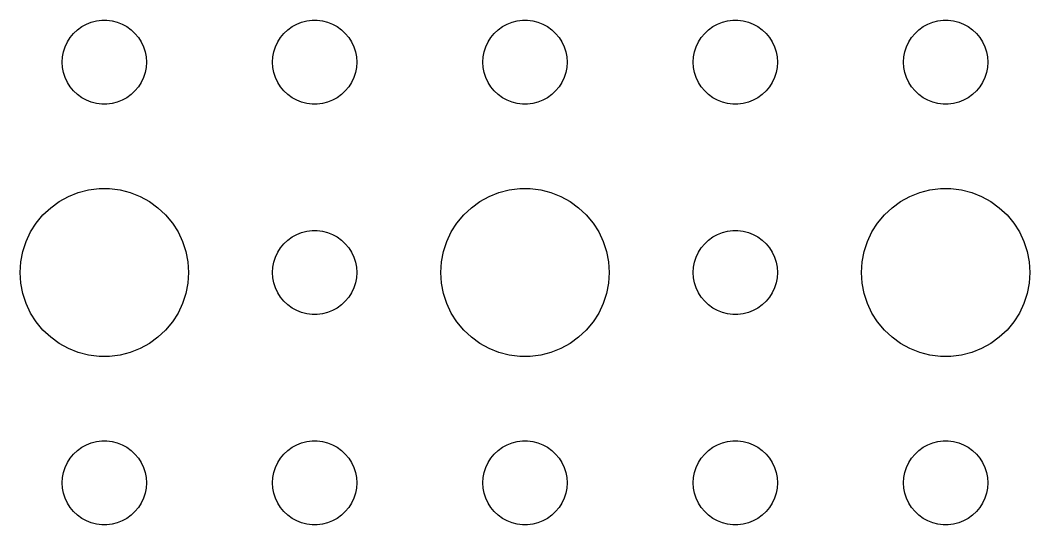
# Model space of a CAD drawing. Header units: metres. Extents: x -157 to 157, y -157 to 157.
# Drawn here: x 27 to 63, y 21 to 39 of the extents above; entities that cross this region are included whole.
import ezdxf

# ---------------------------------------------------------------- set-up
doc = ezdxf.new("R2010")
doc.units = ezdxf.units.M

msp = doc.modelspace()

# ---------------------------------------------------------------- linework, layer by layer
for p, q in [((29.3613, 38.8572), (29.5365, 38.9266)), ((29.5365, 38.9266), (29.7189, 38.9734)), ((29.7189, 38.9734), (29.9058, 38.997)), ((29.9058, 38.997), (30.0942, 38.997)), ((30.0942, 38.997), (30.2811, 38.9734)), ((30.2811, 38.9734), (30.4635, 38.9266)), ((30.4635, 38.9266), (30.6387, 38.8572)), ((36.8613, 38.8572), (37.0365, 38.9266)), ((37.0365, 38.9266), (37.2189, 38.9734)), ((37.2189, 38.9734), (37.4058, 38.997)), ((37.4058, 38.997), (37.5942, 38.997)), ((37.5942, 38.997), (37.7811, 38.9734)), ((37.7811, 38.9734), (37.9635, 38.9266)), ((37.9635, 38.9266), (38.1387, 38.8572)), ((44.3613, 38.8572), (44.5365, 38.9266)), ((44.5365, 38.9266), (44.7189, 38.9734)), ((44.7189, 38.9734), (44.9058, 38.997)), ((44.9058, 38.997), (45.0942, 38.997)), ((45.0942, 38.997), (45.2811, 38.9734)), ((45.2811, 38.9734), (45.4635, 38.9266)), ((45.4635, 38.9266), (45.6387, 38.8572)), ((51.8613, 38.8572), (52.0365, 38.9266)), ((52.0365, 38.9266), (52.2189, 38.9734)), ((52.2189, 38.9734), (52.4058, 38.997)), ((52.4058, 38.997), (52.5942, 38.997)), ((52.5942, 38.997), (52.7811, 38.9734)), ((52.7811, 38.9734), (52.9635, 38.9266)), ((52.9635, 38.9266), (53.1387, 38.8572)), ((59.3613, 38.8572), (59.5365, 38.9266)), ((59.5365, 38.9266), (59.7189, 38.9734)), ((59.7189, 38.9734), (59.9058, 38.997)), ((59.9058, 38.997), (60.0942, 38.997)), ((60.0942, 38.997), (60.2811, 38.9734)), ((60.2811, 38.9734), (60.4635, 38.9266)), ((60.4635, 38.9266), (60.6387, 38.8572)), ((28.7865, 38.3817), (28.9065, 38.5268)), ((28.9065, 38.5268), (29.0439, 38.6558)), ((29.0439, 38.6558), (29.1963, 38.7665)), ((29.1963, 38.7665), (29.3613, 38.8572)), ((30.6387, 38.8572), (30.8037, 38.7665)), ((30.8037, 38.7665), (30.9561, 38.6558)), ((30.9561, 38.6558), (31.0934, 38.5268)), ((31.0934, 38.5268), (31.2135, 38.3817)), ((36.2865, 38.3817), (36.4065, 38.5268)), ((36.4065, 38.5268), (36.5439, 38.6558)), ((36.5439, 38.6558), (36.6963, 38.7665)), ((36.6963, 38.7665), (36.8613, 38.8572)), ((38.1387, 38.8572), (38.3037, 38.7665)), ((38.3037, 38.7665), (38.4561, 38.6558)), ((38.4561, 38.6558), (38.5934, 38.5268)), ((38.5934, 38.5268), (38.7135, 38.3817)), ((43.7865, 38.3817), (43.9065, 38.5268)), ((43.9065, 38.5268), (44.0439, 38.6558)), ((44.0439, 38.6558), (44.1963, 38.7665)), ((44.1963, 38.7665), (44.3613, 38.8572)), ((45.6387, 38.8572), (45.8037, 38.7665)), ((45.8037, 38.7665), (45.9561, 38.6558)), ((45.9561, 38.6558), (46.0934, 38.5268)), ((46.0934, 38.5268), (46.2135, 38.3817)), ((51.2865, 38.3817), (51.4065, 38.5268)), ((51.4065, 38.5268), (51.5439, 38.6558)), ((51.5439, 38.6558), (51.6963, 38.7665)), ((51.6963, 38.7665), (51.8613, 38.8572)), ((53.1387, 38.8572), (53.3037, 38.7665)), ((53.3037, 38.7665), (53.4561, 38.6558)), ((53.4561, 38.6558), (53.5934, 38.5268)), ((53.5934, 38.5268), (53.7135, 38.3817)), ((58.7865, 38.3817), (58.9065, 38.5268)), ((58.9065, 38.5268), (59.0439, 38.6558)), ((59.0439, 38.6558), (59.1963, 38.7665)), ((59.1963, 38.7665), (59.3613, 38.8572)), ((60.6387, 38.8572), (60.8037, 38.7665)), ((60.8037, 38.7665), (60.9561, 38.6558)), ((60.9561, 38.6558), (61.0934, 38.5268)), ((61.0934, 38.5268), (61.2135, 38.3817)), ((28.6053, 38.0522), (28.6855, 38.2226)), ((28.6855, 38.2226), (28.7865, 38.3817)), ((31.2135, 38.3817), (31.3145, 38.2226)), ((31.3145, 38.2226), (31.3947, 38.0522)), ((36.1053, 38.0522), (36.1855, 38.2226)), ((36.1855, 38.2226), (36.2865, 38.3817)), ((38.7135, 38.3817), (38.8145, 38.2226)), ((38.8145, 38.2226), (38.8947, 38.0522)), ((43.6053, 38.0522), (43.6855, 38.2226)), ((43.6855, 38.2226), (43.7865, 38.3817)), ((46.2135, 38.3817), (46.3145, 38.2226)), ((46.3145, 38.2226), (46.3947, 38.0522)), ((51.1053, 38.0522), (51.1855, 38.2226)), ((51.1855, 38.2226), (51.2865, 38.3817)), ((53.7135, 38.3817), (53.8145, 38.2226)), ((53.8145, 38.2226), (53.8947, 38.0522)), ((58.6053, 38.0522), (58.6855, 38.2226)), ((58.6855, 38.2226), (58.7865, 38.3817)), ((61.2135, 38.3817), (61.3145, 38.2226)), ((61.3145, 38.2226), (61.3947, 38.0522)), ((28.5118, 37.688), (28.5471, 37.873)), ((28.5471, 37.873), (28.6053, 38.0522)), ((31.3947, 38.0522), (31.4529, 37.873)), ((31.4529, 37.873), (31.4882, 37.688)), ((36.0118, 37.688), (36.0471, 37.873)), ((36.0471, 37.873), (36.1053, 38.0522)), ((38.8947, 38.0522), (38.9529, 37.873)), ((38.9529, 37.873), (38.9882, 37.688)), ((43.5118, 37.688), (43.5471, 37.873)), ((43.5471, 37.873), (43.6053, 38.0522)), ((46.3947, 38.0522), (46.4529, 37.873)), ((46.4529, 37.873), (46.4882, 37.688)), ((51.0118, 37.688), (51.0471, 37.873)), ((51.0471, 37.873), (51.1053, 38.0522)), ((53.8947, 38.0522), (53.9529, 37.873)), ((53.9529, 37.873), (53.9882, 37.688)), ((58.5118, 37.688), (58.5471, 37.873)), ((58.5471, 37.873), (58.6053, 38.0522)), ((61.3947, 38.0522), (61.4529, 37.873)), ((61.4529, 37.873), (61.4882, 37.688)), ((28.5, 37.5), (28.5118, 37.688)), ((28.5118, 37.312), (28.5, 37.5)), ((31.4882, 37.688), (31.5, 37.5)), ((31.5, 37.5), (31.4882, 37.312)), ((36, 37.5), (36.0118, 37.688)), ((36.0118, 37.312), (36, 37.5)), ((38.9882, 37.688), (39, 37.5)), ((39, 37.5), (38.9882, 37.312)), ((43.5, 37.5), (43.5118, 37.688)), ((43.5118, 37.312), (43.5, 37.5)), ((46.4882, 37.688), (46.5, 37.5)), ((46.5, 37.5), (46.4882, 37.312)), ((51, 37.5), (51.0118, 37.688)), ((51.0118, 37.312), (51, 37.5)), ((53.9882, 37.688), (54, 37.5)), ((54, 37.5), (53.9882, 37.312)), ((58.5, 37.5), (58.5118, 37.688)), ((58.5118, 37.312), (58.5, 37.5)), ((61.4882, 37.688), (61.5, 37.5)), ((61.5, 37.5), (61.4882, 37.312)), ((28.5471, 37.127), (28.5118, 37.312)), ((28.6053, 36.9478), (28.5471, 37.127)), ((31.4529, 37.127), (31.3947, 36.9478)), ((31.4882, 37.312), (31.4529, 37.127)), ((36.0471, 37.127), (36.0118, 37.312)), ((36.1053, 36.9478), (36.0471, 37.127)), ((38.9529, 37.127), (38.8947, 36.9478)), ((38.9882, 37.312), (38.9529, 37.127)), ((43.5471, 37.127), (43.5118, 37.312)), ((43.6053, 36.9478), (43.5471, 37.127)), ((46.4529, 37.127), (46.3947, 36.9478)), ((46.4882, 37.312), (46.4529, 37.127)), ((51.0471, 37.127), (51.0118, 37.312)), ((51.1053, 36.9478), (51.0471, 37.127)), ((53.9529, 37.127), (53.8947, 36.9478)), ((53.9882, 37.312), (53.9529, 37.127)), ((58.5471, 37.127), (58.5118, 37.312)), ((58.6053, 36.9478), (58.5471, 37.127)), ((61.4529, 37.127), (61.3947, 36.9478)), ((61.4882, 37.312), (61.4529, 37.127)), ((28.6855, 36.7774), (28.6053, 36.9478)), ((28.7865, 36.6183), (28.6855, 36.7774)), ((31.3145, 36.7774), (31.2135, 36.6183)), ((31.3947, 36.9478), (31.3145, 36.7774)), ((36.1855, 36.7774), (36.1053, 36.9478)), ((36.2865, 36.6183), (36.1855, 36.7774)), ((38.8145, 36.7774), (38.7135, 36.6183)), ((38.8947, 36.9478), (38.8145, 36.7774)), ((43.6855, 36.7774), (43.6053, 36.9478)), ((43.7865, 36.6183), (43.6855, 36.7774)), ((46.3145, 36.7774), (46.2135, 36.6183)), ((46.3947, 36.9478), (46.3145, 36.7774)), ((51.1855, 36.7774), (51.1053, 36.9478)), ((51.2865, 36.6183), (51.1855, 36.7774)), ((53.8145, 36.7774), (53.7135, 36.6183)), ((53.8947, 36.9478), (53.8145, 36.7774)), ((58.6855, 36.7774), (58.6053, 36.9478)), ((58.7865, 36.6183), (58.6855, 36.7774)), ((61.3145, 36.7774), (61.2135, 36.6183)), ((61.3947, 36.9478), (61.3145, 36.7774)), ((28.9065, 36.4732), (28.7865, 36.6183)), ((29.0439, 36.3442), (28.9065, 36.4732)), ((31.0934, 36.4732), (30.9561, 36.3442)), ((31.2135, 36.6183), (31.0934, 36.4732)), ((36.4065, 36.4732), (36.2865, 36.6183)), ((36.5439, 36.3442), (36.4065, 36.4732)), ((38.5934, 36.4732), (38.4561, 36.3442)), ((38.7135, 36.6183), (38.5934, 36.4732)), ((43.9065, 36.4732), (43.7865, 36.6183)), ((44.0439, 36.3442), (43.9065, 36.4732)), ((46.0934, 36.4732), (45.9561, 36.3442)), ((46.2135, 36.6183), (46.0934, 36.4732)), ((51.4065, 36.4732), (51.2865, 36.6183)), ((51.5439, 36.3442), (51.4065, 36.4732)), ((53.5934, 36.4732), (53.4561, 36.3442)), ((53.7135, 36.6183), (53.5934, 36.4732)), ((58.9065, 36.4732), (58.7865, 36.6183)), ((59.0439, 36.3442), (58.9065, 36.4732)), ((61.0934, 36.4732), (60.9561, 36.3442)), ((61.2135, 36.6183), (61.0934, 36.4732)), ((29.1963, 36.2335), (29.0439, 36.3442)), ((29.3613, 36.1428), (29.1963, 36.2335)), ((29.5365, 36.0734), (29.3613, 36.1428)), ((29.7189, 36.0266), (29.5365, 36.0734)), ((29.9058, 36.003), (29.7189, 36.0266)), ((30.0942, 36.003), (29.9058, 36.003)), ((30.2811, 36.0266), (30.0942, 36.003)), ((30.4635, 36.0734), (30.2811, 36.0266)), ((30.6387, 36.1428), (30.4635, 36.0734)), ((30.8037, 36.2335), (30.6387, 36.1428)), ((30.9561, 36.3442), (30.8037, 36.2335)), ((36.6963, 36.2335), (36.5439, 36.3442)), ((36.8613, 36.1428), (36.6963, 36.2335)), ((37.0365, 36.0734), (36.8613, 36.1428)), ((37.2189, 36.0266), (37.0365, 36.0734)), ((37.4058, 36.003), (37.2189, 36.0266)), ((37.5942, 36.003), (37.4058, 36.003)), ((37.7811, 36.0266), (37.5942, 36.003)), ((37.9635, 36.0734), (37.7811, 36.0266)), ((38.1387, 36.1428), (37.9635, 36.0734)), ((38.3037, 36.2335), (38.1387, 36.1428)), ((38.4561, 36.3442), (38.3037, 36.2335)), ((44.1963, 36.2335), (44.0439, 36.3442)), ((44.3613, 36.1428), (44.1963, 36.2335)), ((44.5365, 36.0734), (44.3613, 36.1428)), ((44.7189, 36.0266), (44.5365, 36.0734)), ((44.9058, 36.003), (44.7189, 36.0266)), ((45.0942, 36.003), (44.9058, 36.003)), ((45.2811, 36.0266), (45.0942, 36.003)), ((45.4635, 36.0734), (45.2811, 36.0266)), ((45.6387, 36.1428), (45.4635, 36.0734)), ((45.8037, 36.2335), (45.6387, 36.1428)), ((45.9561, 36.3442), (45.8037, 36.2335)), ((51.6963, 36.2335), (51.5439, 36.3442)), ((51.8613, 36.1428), (51.6963, 36.2335)), ((52.0365, 36.0734), (51.8613, 36.1428)), ((52.2189, 36.0266), (52.0365, 36.0734)), ((52.4058, 36.003), (52.2189, 36.0266)), ((52.5942, 36.003), (52.4058, 36.003)), ((52.7811, 36.0266), (52.5942, 36.003)), ((52.9635, 36.0734), (52.7811, 36.0266)), ((53.1387, 36.1428), (52.9635, 36.0734)), ((53.3037, 36.2335), (53.1387, 36.1428)), ((53.4561, 36.3442), (53.3037, 36.2335)), ((59.1963, 36.2335), (59.0439, 36.3442)), ((59.3613, 36.1428), (59.1963, 36.2335)), ((59.5365, 36.0734), (59.3613, 36.1428)), ((59.7189, 36.0266), (59.5365, 36.0734)), ((59.9058, 36.003), (59.7189, 36.0266)), ((60.0942, 36.003), (59.9058, 36.003)), ((60.2811, 36.0266), (60.0942, 36.003)), ((60.4635, 36.0734), (60.2811, 36.0266)), ((60.6387, 36.1428), (60.4635, 36.0734)), ((60.8037, 36.2335), (60.6387, 36.1428)), ((60.9561, 36.3442), (60.8037, 36.2335)), ((28.7227, 32.7145), (29.0729, 32.8532)), ((29.0729, 32.8532), (29.4379, 32.9469)), ((29.4379, 32.9469), (29.8116, 32.9941)), ((29.8116, 32.9941), (30.1884, 32.9941)), ((30.1884, 32.9941), (30.5621, 32.9469)), ((30.5621, 32.9469), (30.927, 32.8532)), ((30.927, 32.8532), (31.2773, 32.7145)), ((43.7227, 32.7145), (44.0729, 32.8532)), ((44.0729, 32.8532), (44.4379, 32.9469)), ((44.4379, 32.9469), (44.8116, 32.9941)), ((44.8116, 32.9941), (45.1884, 32.9941)), ((45.1884, 32.9941), (45.5621, 32.9469)), ((45.5621, 32.9469), (45.927, 32.8532)), ((45.927, 32.8532), (46.2773, 32.7145)), ((58.7227, 32.7145), (59.0729, 32.8532)), ((59.0729, 32.8532), (59.4379, 32.9469)), ((59.4379, 32.9469), (59.8116, 32.9941)), ((59.8116, 32.9941), (60.1884, 32.9941)), ((60.1884, 32.9941), (60.5621, 32.9469)), ((60.5621, 32.9469), (60.927, 32.8532)), ((60.927, 32.8532), (61.2773, 32.7145)), ((28.0877, 32.3115), (28.3925, 32.533)), ((28.3925, 32.533), (28.7227, 32.7145)), ((31.2773, 32.7145), (31.6075, 32.533)), ((31.6075, 32.533), (31.9123, 32.3115)), ((43.0877, 32.3115), (43.3925, 32.533)), ((43.3925, 32.533), (43.7227, 32.7145)), ((46.2773, 32.7145), (46.6075, 32.533)), ((46.6075, 32.533), (46.9123, 32.3115)), ((58.0877, 32.3115), (58.3925, 32.533)), ((58.3925, 32.533), (58.7227, 32.7145)), ((61.2773, 32.7145), (61.6075, 32.533)), ((61.6075, 32.533), (61.9123, 32.3115)), ((27.5729, 31.7634), (27.8131, 32.0536)), ((27.8131, 32.0536), (28.0877, 32.3115)), ((31.9123, 32.3115), (32.1869, 32.0536)), ((32.1869, 32.0536), (32.427, 31.7634)), ((42.5729, 31.7634), (42.8131, 32.0536)), ((42.8131, 32.0536), (43.0877, 32.3115)), ((46.9123, 32.3115), (47.1869, 32.0536)), ((47.1869, 32.0536), (47.427, 31.7634)), ((57.5729, 31.7634), (57.8131, 32.0536)), ((57.8131, 32.0536), (58.0877, 32.3115)), ((61.9123, 32.3115), (62.1869, 32.0536)), ((62.1869, 32.0536), (62.427, 31.7634)), ((27.3711, 31.4453), (27.5729, 31.7634)), ((32.427, 31.7634), (32.6289, 31.4453)), ((42.3711, 31.4453), (42.5729, 31.7634)), ((47.427, 31.7634), (47.6289, 31.4453)), ((57.3711, 31.4453), (57.5729, 31.7634)), ((62.427, 31.7634), (62.6289, 31.4453)), ((27.2107, 31.1044), (27.3711, 31.4453)), ((32.6289, 31.4453), (32.7893, 31.1044)), ((36.6963, 31.2665), (36.8613, 31.3572)), ((36.8613, 31.3572), (37.0365, 31.4266)), ((37.0365, 31.4266), (37.2189, 31.4734)), ((37.2189, 31.4734), (37.4058, 31.497)), ((37.4058, 31.497), (37.5942, 31.497)), ((37.5942, 31.497), (37.7811, 31.4734)), ((37.7811, 31.4734), (37.9635, 31.4266)), ((37.9635, 31.4266), (38.1387, 31.3572)), ((38.1387, 31.3572), (38.3037, 31.2665)), ((42.2107, 31.1044), (42.3711, 31.4453)), ((47.6289, 31.4453), (47.7893, 31.1044)), ((51.6963, 31.2665), (51.8613, 31.3572)), ((51.8613, 31.3572), (52.0365, 31.4266)), ((52.0365, 31.4266), (52.2189, 31.4734)), ((52.2189, 31.4734), (52.4058, 31.497)), ((52.4058, 31.497), (52.5942, 31.497)), ((52.5942, 31.497), (52.7811, 31.4734)), ((52.7811, 31.4734), (52.9635, 31.4266)), ((52.9635, 31.4266), (53.1387, 31.3572)), ((53.1387, 31.3572), (53.3037, 31.2665)), ((57.2107, 31.1044), (57.3711, 31.4453)), ((62.6289, 31.4453), (62.7893, 31.1044)), ((27.0942, 30.7461), (27.2107, 31.1044)), ((32.7893, 31.1044), (32.9057, 30.7461)), ((36.2865, 30.8817), (36.4065, 31.0268)), ((36.4065, 31.0268), (36.5439, 31.1558)), ((36.5439, 31.1558), (36.6963, 31.2665)), ((38.3037, 31.2665), (38.4561, 31.1558)), ((38.4561, 31.1558), (38.5934, 31.0268)), ((38.5934, 31.0268), (38.7135, 30.8817)), ((42.0942, 30.7461), (42.2107, 31.1044)), ((47.7893, 31.1044), (47.9057, 30.7461)), ((51.2865, 30.8817), (51.4065, 31.0268)), ((51.4065, 31.0268), (51.5439, 31.1558)), ((51.5439, 31.1558), (51.6963, 31.2665)), ((53.3037, 31.2665), (53.4561, 31.1558)), ((53.4561, 31.1558), (53.5934, 31.0268)), ((53.5934, 31.0268), (53.7135, 30.8817)), ((57.0942, 30.7461), (57.2107, 31.1044)), ((62.7893, 31.1044), (62.9057, 30.7461)), ((27.0237, 30.376), (27.0942, 30.7461)), ((32.9057, 30.7461), (32.9763, 30.376)), ((36.1053, 30.5522), (36.1855, 30.7226)), ((36.1855, 30.7226), (36.2865, 30.8817)), ((38.7135, 30.8817), (38.8145, 30.7226)), ((38.8145, 30.7226), (38.8947, 30.5522)), ((42.0237, 30.376), (42.0942, 30.7461)), ((47.9057, 30.7461), (47.9763, 30.376)), ((51.1053, 30.5522), (51.1855, 30.7226)), ((51.1855, 30.7226), (51.2865, 30.8817)), ((53.7135, 30.8817), (53.8145, 30.7226)), ((53.8145, 30.7226), (53.8947, 30.5522)), ((57.0237, 30.376), (57.0942, 30.7461)), ((62.9057, 30.7461), (62.9763, 30.376)), ((27, 30), (27.0237, 30.376)), ((32.9763, 30.376), (33, 30)), ((36.0118, 30.188), (36.0471, 30.373)), ((36.0471, 30.373), (36.1053, 30.5522)), ((38.8947, 30.5522), (38.9529, 30.373)), ((38.9529, 30.373), (38.9882, 30.188)), ((42, 30), (42.0237, 30.376)), ((47.9763, 30.376), (48, 30)), ((51.0118, 30.188), (51.0471, 30.373)), ((51.0471, 30.373), (51.1053, 30.5522)), ((53.8947, 30.5522), (53.9529, 30.373)), ((53.9529, 30.373), (53.9882, 30.188)), ((57, 30), (57.0237, 30.376)), ((62.9763, 30.376), (63, 30)), ((27.0237, 29.624), (27, 30)), ((33, 30), (32.9763, 29.624)), ((36, 30), (36.0118, 30.188)), ((36.0118, 29.812), (36, 30)), ((38.9882, 30.188), (39, 30)), ((39, 30), (38.9882, 29.812)), ((42.0237, 29.624), (42, 30)), ((48, 30), (47.9763, 29.624)), ((51, 30), (51.0118, 30.188)), ((51.0118, 29.812), (51, 30)), ((53.9882, 30.188), (54, 30)), ((54, 30), (53.9882, 29.812)), ((57.0237, 29.624), (57, 30)), ((63, 30), (62.9763, 29.624)), ((27.0942, 29.2539), (27.0237, 29.624)), ((32.9763, 29.624), (32.9057, 29.2539)), ((36.0471, 29.627), (36.0118, 29.812)), ((36.1053, 29.4478), (36.0471, 29.627)), ((38.9529, 29.627), (38.8947, 29.4478)), ((38.9882, 29.812), (38.9529, 29.627)), ((42.0942, 29.2539), (42.0237, 29.624)), ((47.9763, 29.624), (47.9057, 29.2539)), ((51.0471, 29.627), (51.0118, 29.812)), ((51.1053, 29.4478), (51.0471, 29.627)), ((53.9529, 29.627), (53.8947, 29.4478)), ((53.9882, 29.812), (53.9529, 29.627)), ((57.0942, 29.2539), (57.0237, 29.624)), ((62.9763, 29.624), (62.9057, 29.2539)), ((27.2107, 28.8956), (27.0942, 29.2539)), ((32.9057, 29.2539), (32.7893, 28.8956)), ((36.1855, 29.2774), (36.1053, 29.4478)), ((36.2865, 29.1183), (36.1855, 29.2774)), ((38.8145, 29.2774), (38.7135, 29.1183)), ((38.8947, 29.4478), (38.8145, 29.2774)), ((42.2107, 28.8956), (42.0942, 29.2539)), ((47.9057, 29.2539), (47.7893, 28.8956)), ((51.1855, 29.2774), (51.1053, 29.4478)), ((51.2865, 29.1183), (51.1855, 29.2774)), ((53.8145, 29.2774), (53.7135, 29.1183)), ((53.8947, 29.4478), (53.8145, 29.2774)), ((57.2107, 28.8956), (57.0942, 29.2539)), ((62.9057, 29.2539), (62.7893, 28.8956)), ((27.3711, 28.5547), (27.2107, 28.8956)), ((32.7893, 28.8956), (32.6289, 28.5547)), ((36.4065, 28.9732), (36.2865, 29.1183)), ((36.5439, 28.8442), (36.4065, 28.9732)), ((36.6963, 28.7335), (36.5439, 28.8442)), ((38.4561, 28.8442), (38.3037, 28.7335)), ((38.5934, 28.9732), (38.4561, 28.8442)), ((38.7135, 29.1183), (38.5934, 28.9732)), ((42.3711, 28.5547), (42.2107, 28.8956)), ((47.7893, 28.8956), (47.6289, 28.5547)), ((51.4065, 28.9732), (51.2865, 29.1183)), ((51.5439, 28.8442), (51.4065, 28.9732)), ((51.6963, 28.7335), (51.5439, 28.8442)), ((53.4561, 28.8442), (53.3037, 28.7335)), ((53.5934, 28.9732), (53.4561, 28.8442)), ((53.7135, 29.1183), (53.5934, 28.9732)), ((57.3711, 28.5547), (57.2107, 28.8956)), ((62.7893, 28.8956), (62.6289, 28.5547)), ((27.5729, 28.2366), (27.3711, 28.5547)), ((32.6289, 28.5547), (32.427, 28.2366)), ((36.8613, 28.6427), (36.6963, 28.7335)), ((37.0365, 28.5734), (36.8613, 28.6427)), ((37.2189, 28.5266), (37.0365, 28.5734)), ((37.4058, 28.503), (37.2189, 28.5266)), ((37.5942, 28.503), (37.4058, 28.503)), ((37.7811, 28.5266), (37.5942, 28.503)), ((37.9635, 28.5734), (37.7811, 28.5266)), ((38.1387, 28.6427), (37.9635, 28.5734)), ((38.3037, 28.7335), (38.1387, 28.6427)), ((42.5729, 28.2366), (42.3711, 28.5547)), ((47.6289, 28.5547), (47.427, 28.2366)), ((51.8613, 28.6427), (51.6963, 28.7335)), ((52.0365, 28.5734), (51.8613, 28.6427)), ((52.2189, 28.5266), (52.0365, 28.5734)), ((52.4058, 28.503), (52.2189, 28.5266)), ((52.5942, 28.503), (52.4058, 28.503)), ((52.7811, 28.5266), (52.5942, 28.503)), ((52.9635, 28.5734), (52.7811, 28.5266)), ((53.1387, 28.6427), (52.9635, 28.5734)), ((53.3037, 28.7335), (53.1387, 28.6427)), ((57.5729, 28.2366), (57.3711, 28.5547)), ((62.6289, 28.5547), (62.427, 28.2366)), ((27.8131, 27.9464), (27.5729, 28.2366)), ((32.427, 28.2366), (32.1869, 27.9464)), ((42.8131, 27.9464), (42.5729, 28.2366)), ((47.427, 28.2366), (47.1869, 27.9464)), ((57.8131, 27.9464), (57.5729, 28.2366)), ((62.427, 28.2366), (62.1869, 27.9464)), ((28.0877, 27.6884), (27.8131, 27.9464)), ((32.1869, 27.9464), (31.9123, 27.6884)), ((43.0877, 27.6884), (42.8131, 27.9464)), ((47.1869, 27.9464), (46.9123, 27.6884)), ((58.0877, 27.6884), (57.8131, 27.9464)), ((62.1869, 27.9464), (61.9123, 27.6884)), ((28.3925, 27.467), (28.0877, 27.6884)), ((28.7227, 27.2855), (28.3925, 27.467)), ((31.6075, 27.467), (31.2773, 27.2855)), ((31.9123, 27.6884), (31.6075, 27.467)), ((43.3925, 27.467), (43.0877, 27.6884)), ((43.7227, 27.2855), (43.3925, 27.467)), ((46.6075, 27.467), (46.2773, 27.2855)), ((46.9123, 27.6884), (46.6075, 27.467)), ((58.3925, 27.467), (58.0877, 27.6884)), ((58.7227, 27.2855), (58.3925, 27.467)), ((61.6075, 27.467), (61.2773, 27.2855)), ((61.9123, 27.6884), (61.6075, 27.467)), ((29.0729, 27.1468), (28.7227, 27.2855)), ((29.4379, 27.0531), (29.0729, 27.1468)), ((29.8116, 27.0059), (29.4379, 27.0531)), ((30.1884, 27.0059), (29.8116, 27.0059)), ((30.5621, 27.0531), (30.1884, 27.0059)), ((30.927, 27.1468), (30.5621, 27.0531)), ((31.2773, 27.2855), (30.927, 27.1468)), ((44.0729, 27.1468), (43.7227, 27.2855)), ((44.4379, 27.0531), (44.0729, 27.1468)), ((44.8116, 27.0059), (44.4379, 27.0531)), ((45.1884, 27.0059), (44.8116, 27.0059)), ((45.5621, 27.0531), (45.1884, 27.0059)), ((45.927, 27.1468), (45.5621, 27.0531)), ((46.2773, 27.2855), (45.927, 27.1468)), ((59.0729, 27.1468), (58.7227, 27.2855)), ((59.4379, 27.0531), (59.0729, 27.1468)), ((59.8116, 27.0059), (59.4379, 27.0531)), ((60.1884, 27.0059), (59.8116, 27.0059)), ((60.5621, 27.0531), (60.1884, 27.0059)), ((60.927, 27.1468), (60.5621, 27.0531)), ((61.2773, 27.2855), (60.927, 27.1468)), ((29.0439, 23.6558), (29.1963, 23.7665)), ((29.1963, 23.7665), (29.3613, 23.8572)), ((29.3613, 23.8572), (29.5365, 23.9266)), ((29.5365, 23.9266), (29.7189, 23.9734)), ((29.7189, 23.9734), (29.9058, 23.997)), ((29.9058, 23.997), (30.0942, 23.997)), ((30.0942, 23.997), (30.2811, 23.9734)), ((30.2811, 23.9734), (30.4635, 23.9266)), ((30.4635, 23.9266), (30.6387, 23.8572)), ((30.6387, 23.8572), (30.8037, 23.7665)), ((30.8037, 23.7665), (30.9561, 23.6558)), ((36.5439, 23.6558), (36.6963, 23.7665)), ((36.6963, 23.7665), (36.8613, 23.8572)), ((36.8613, 23.8572), (37.0365, 23.9266)), ((37.0365, 23.9266), (37.2189, 23.9734)), ((37.2189, 23.9734), (37.4058, 23.997)), ((37.4058, 23.997), (37.5942, 23.997)), ((37.5942, 23.997), (37.7811, 23.9734)), ((37.7811, 23.9734), (37.9635, 23.9266)), ((37.9635, 23.9266), (38.1387, 23.8572)), ((38.1387, 23.8572), (38.3037, 23.7665)), ((38.3037, 23.7665), (38.4561, 23.6558)), ((44.0439, 23.6558), (44.1963, 23.7665)), ((44.1963, 23.7665), (44.3613, 23.8572)), ((44.3613, 23.8572), (44.5365, 23.9266)), ((44.5365, 23.9266), (44.7189, 23.9734)), ((44.7189, 23.9734), (44.9058, 23.997)), ((44.9058, 23.997), (45.0942, 23.997)), ((45.0942, 23.997), (45.2811, 23.9734)), ((45.2811, 23.9734), (45.4635, 23.9266)), ((45.4635, 23.9266), (45.6387, 23.8572)), ((45.6387, 23.8572), (45.8037, 23.7665)), ((45.8037, 23.7665), (45.9561, 23.6558)), ((51.5439, 23.6558), (51.6963, 23.7665)), ((51.6963, 23.7665), (51.8613, 23.8572)), ((51.8613, 23.8572), (52.0365, 23.9266)), ((52.0365, 23.9266), (52.2189, 23.9734)), ((52.2189, 23.9734), (52.4058, 23.997)), ((52.4058, 23.997), (52.5942, 23.997)), ((52.5942, 23.997), (52.7811, 23.9734)), ((52.7811, 23.9734), (52.9635, 23.9266)), ((52.9635, 23.9266), (53.1387, 23.8572)), ((53.1387, 23.8572), (53.3037, 23.7665)), ((53.3037, 23.7665), (53.4561, 23.6558)), ((59.0439, 23.6558), (59.1963, 23.7665)), ((59.1963, 23.7665), (59.3613, 23.8572)), ((59.3613, 23.8572), (59.5365, 23.9266)), ((59.5365, 23.9266), (59.7189, 23.9734)), ((59.7189, 23.9734), (59.9058, 23.997)), ((59.9058, 23.997), (60.0942, 23.997)), ((60.0942, 23.997), (60.2811, 23.9734)), ((60.2811, 23.9734), (60.4635, 23.9266)), ((60.4635, 23.9266), (60.6387, 23.8572)), ((60.6387, 23.8572), (60.8037, 23.7665)), ((60.8037, 23.7665), (60.9561, 23.6558)), ((28.7865, 23.3817), (28.9065, 23.5268)), ((28.9065, 23.5268), (29.0439, 23.6558)), ((30.9561, 23.6558), (31.0934, 23.5268)), ((31.0934, 23.5268), (31.2135, 23.3817)), ((36.2865, 23.3817), (36.4065, 23.5268)), ((36.4065, 23.5268), (36.5439, 23.6558)), ((38.4561, 23.6558), (38.5934, 23.5268)), ((38.5934, 23.5268), (38.7135, 23.3817)), ((43.7865, 23.3817), (43.9065, 23.5268)), ((43.9065, 23.5268), (44.0439, 23.6558)), ((45.9561, 23.6558), (46.0934, 23.5268)), ((46.0934, 23.5268), (46.2135, 23.3817)), ((51.2865, 23.3817), (51.4065, 23.5268)), ((51.4065, 23.5268), (51.5439, 23.6558)), ((53.4561, 23.6558), (53.5934, 23.5268)), ((53.5934, 23.5268), (53.7135, 23.3817)), ((58.7865, 23.3817), (58.9065, 23.5268)), ((58.9065, 23.5268), (59.0439, 23.6558)), ((60.9561, 23.6558), (61.0934, 23.5268)), ((61.0934, 23.5268), (61.2135, 23.3817)), ((28.5471, 22.873), (28.6053, 23.0522)), ((28.6053, 23.0522), (28.6855, 23.2226)), ((28.6855, 23.2226), (28.7865, 23.3817)), ((31.2135, 23.3817), (31.3145, 23.2226)), ((31.3145, 23.2226), (31.3947, 23.0522)), ((31.3947, 23.0522), (31.4529, 22.873)), ((36.0471, 22.873), (36.1053, 23.0522)), ((36.1053, 23.0522), (36.1855, 23.2226)), ((36.1855, 23.2226), (36.2865, 23.3817)), ((38.7135, 23.3817), (38.8145, 23.2226)), ((38.8145, 23.2226), (38.8947, 23.0522)), ((38.8947, 23.0522), (38.9529, 22.873)), ((43.5471, 22.873), (43.6053, 23.0522)), ((43.6053, 23.0522), (43.6855, 23.2226)), ((43.6855, 23.2226), (43.7865, 23.3817)), ((46.2135, 23.3817), (46.3145, 23.2226)), ((46.3145, 23.2226), (46.3947, 23.0522)), ((46.3947, 23.0522), (46.4529, 22.873)), ((51.0471, 22.873), (51.1053, 23.0522)), ((51.1053, 23.0522), (51.1855, 23.2226)), ((51.1855, 23.2226), (51.2865, 23.3817)), ((53.7135, 23.3817), (53.8145, 23.2226)), ((53.8145, 23.2226), (53.8947, 23.0522)), ((53.8947, 23.0522), (53.9529, 22.873)), ((58.5471, 22.873), (58.6053, 23.0522)), ((58.6053, 23.0522), (58.6855, 23.2226)), ((58.6855, 23.2226), (58.7865, 23.3817)), ((61.2135, 23.3817), (61.3145, 23.2226)), ((61.3145, 23.2226), (61.3947, 23.0522)), ((61.3947, 23.0522), (61.4529, 22.873)), ((28.5, 22.5), (28.5118, 22.688)), ((28.5118, 22.688), (28.5471, 22.873)), ((31.4529, 22.873), (31.4882, 22.688)), ((31.4882, 22.688), (31.5, 22.5)), ((36, 22.5), (36.0118, 22.688)), ((36.0118, 22.688), (36.0471, 22.873)), ((38.9529, 22.873), (38.9882, 22.688)), ((38.9882, 22.688), (39, 22.5)), ((43.5, 22.5), (43.5118, 22.688)), ((43.5118, 22.688), (43.5471, 22.873)), ((46.4529, 22.873), (46.4882, 22.688)), ((46.4882, 22.688), (46.5, 22.5)), ((51, 22.5), (51.0118, 22.688)), ((51.0118, 22.688), (51.0471, 22.873)), ((53.9529, 22.873), (53.9882, 22.688)), ((53.9882, 22.688), (54, 22.5)), ((58.5, 22.5), (58.5118, 22.688)), ((58.5118, 22.688), (58.5471, 22.873)), ((61.4529, 22.873), (61.4882, 22.688)), ((61.4882, 22.688), (61.5, 22.5)), ((28.5118, 22.312), (28.5, 22.5)), ((31.5, 22.5), (31.4882, 22.312)), ((36.0118, 22.312), (36, 22.5)), ((39, 22.5), (38.9882, 22.312)), ((43.5118, 22.312), (43.5, 22.5)), ((46.5, 22.5), (46.4882, 22.312)), ((51.0118, 22.312), (51, 22.5)), ((54, 22.5), (53.9882, 22.312)), ((58.5118, 22.312), (58.5, 22.5)), ((61.5, 22.5), (61.4882, 22.312)), ((28.5471, 22.127), (28.5118, 22.312)), ((28.6053, 21.9478), (28.5471, 22.127)), ((31.4529, 22.127), (31.3947, 21.9478)), ((31.4882, 22.312), (31.4529, 22.127)), ((36.0471, 22.127), (36.0118, 22.312)), ((36.1053, 21.9478), (36.0471, 22.127)), ((38.9529, 22.127), (38.8947, 21.9478)), ((38.9882, 22.312), (38.9529, 22.127)), ((43.5471, 22.127), (43.5118, 22.312)), ((43.6053, 21.9478), (43.5471, 22.127)), ((46.4529, 22.127), (46.3947, 21.9478)), ((46.4882, 22.312), (46.4529, 22.127)), ((51.0471, 22.127), (51.0118, 22.312)), ((51.1053, 21.9478), (51.0471, 22.127)), ((53.9529, 22.127), (53.8947, 21.9478)), ((53.9882, 22.312), (53.9529, 22.127)), ((58.5471, 22.127), (58.5118, 22.312)), ((58.6053, 21.9478), (58.5471, 22.127)), ((61.4529, 22.127), (61.3947, 21.9478)), ((61.4882, 22.312), (61.4529, 22.127)), ((28.6855, 21.7774), (28.6053, 21.9478)), ((28.7865, 21.6183), (28.6855, 21.7774)), ((28.9065, 21.4732), (28.7865, 21.6183)), ((31.2135, 21.6183), (31.0934, 21.4732)), ((31.3145, 21.7774), (31.2135, 21.6183)), ((31.3947, 21.9478), (31.3145, 21.7774)), ((36.1855, 21.7774), (36.1053, 21.9478)), ((36.2865, 21.6183), (36.1855, 21.7774)), ((36.4065, 21.4732), (36.2865, 21.6183)), ((38.7135, 21.6183), (38.5934, 21.4732)), ((38.8145, 21.7774), (38.7135, 21.6183)), ((38.8947, 21.9478), (38.8145, 21.7774)), ((43.6855, 21.7774), (43.6053, 21.9478)), ((43.7865, 21.6183), (43.6855, 21.7774)), ((43.9065, 21.4732), (43.7865, 21.6183)), ((46.2135, 21.6183), (46.0934, 21.4732)), ((46.3145, 21.7774), (46.2135, 21.6183)), ((46.3947, 21.9478), (46.3145, 21.7774)), ((51.1855, 21.7774), (51.1053, 21.9478)), ((51.2865, 21.6183), (51.1855, 21.7774)), ((51.4065, 21.4732), (51.2865, 21.6183)), ((53.7135, 21.6183), (53.5934, 21.4732)), ((53.8145, 21.7774), (53.7135, 21.6183)), ((53.8947, 21.9478), (53.8145, 21.7774)), ((58.6855, 21.7774), (58.6053, 21.9478)), ((58.7865, 21.6183), (58.6855, 21.7774)), ((58.9065, 21.4732), (58.7865, 21.6183)), ((61.2135, 21.6183), (61.0934, 21.4732)), ((61.3145, 21.7774), (61.2135, 21.6183)), ((61.3947, 21.9478), (61.3145, 21.7774)), ((29.0439, 21.3442), (28.9065, 21.4732)), ((29.1963, 21.2335), (29.0439, 21.3442)), ((30.9561, 21.3442), (30.8037, 21.2335)), ((31.0934, 21.4732), (30.9561, 21.3442)), ((36.5439, 21.3442), (36.4065, 21.4732)), ((36.6963, 21.2335), (36.5439, 21.3442)), ((38.4561, 21.3442), (38.3037, 21.2335)), ((38.5934, 21.4732), (38.4561, 21.3442)), ((44.0439, 21.3442), (43.9065, 21.4732)), ((44.1963, 21.2335), (44.0439, 21.3442)), ((45.9561, 21.3442), (45.8037, 21.2335)), ((46.0934, 21.4732), (45.9561, 21.3442)), ((51.5439, 21.3442), (51.4065, 21.4732)), ((51.6963, 21.2335), (51.5439, 21.3442)), ((53.4561, 21.3442), (53.3037, 21.2335)), ((53.5934, 21.4732), (53.4561, 21.3442)), ((59.0439, 21.3442), (58.9065, 21.4732)), ((59.1963, 21.2335), (59.0439, 21.3442)), ((60.9561, 21.3442), (60.8037, 21.2335)), ((61.0934, 21.4732), (60.9561, 21.3442)), ((29.3613, 21.1427), (29.1963, 21.2335)), ((29.5365, 21.0734), (29.3613, 21.1427)), ((29.7189, 21.0266), (29.5365, 21.0734)), ((29.9058, 21.003), (29.7189, 21.0266)), ((30.0942, 21.003), (29.9058, 21.003)), ((30.2811, 21.0266), (30.0942, 21.003)), ((30.4635, 21.0734), (30.2811, 21.0266)), ((30.6387, 21.1427), (30.4635, 21.0734)), ((30.8037, 21.2335), (30.6387, 21.1427)), ((36.8613, 21.1427), (36.6963, 21.2335)), ((37.0365, 21.0734), (36.8613, 21.1427)), ((37.2189, 21.0266), (37.0365, 21.0734)), ((37.4058, 21.003), (37.2189, 21.0266)), ((37.5942, 21.003), (37.4058, 21.003)), ((37.7811, 21.0266), (37.5942, 21.003)), ((37.9635, 21.0734), (37.7811, 21.0266)), ((38.1387, 21.1427), (37.9635, 21.0734)), ((38.3037, 21.2335), (38.1387, 21.1427)), ((44.3613, 21.1427), (44.1963, 21.2335)), ((44.5365, 21.0734), (44.3613, 21.1427)), ((44.7189, 21.0266), (44.5365, 21.0734)), ((44.9058, 21.003), (44.7189, 21.0266)), ((45.0942, 21.003), (44.9058, 21.003)), ((45.2811, 21.0266), (45.0942, 21.003)), ((45.4635, 21.0734), (45.2811, 21.0266)), ((45.6387, 21.1427), (45.4635, 21.0734)), ((45.8037, 21.2335), (45.6387, 21.1427)), ((51.8613, 21.1427), (51.6963, 21.2335)), ((52.0365, 21.0734), (51.8613, 21.1427)), ((52.2189, 21.0266), (52.0365, 21.0734)), ((52.4058, 21.003), (52.2189, 21.0266)), ((52.5942, 21.003), (52.4058, 21.003)), ((52.7811, 21.0266), (52.5942, 21.003)), ((52.9635, 21.0734), (52.7811, 21.0266)), ((53.1387, 21.1427), (52.9635, 21.0734)), ((53.3037, 21.2335), (53.1387, 21.1427)), ((59.3613, 21.1427), (59.1963, 21.2335)), ((59.5365, 21.0734), (59.3613, 21.1427)), ((59.7189, 21.0266), (59.5365, 21.0734)), ((59.9058, 21.003), (59.7189, 21.0266)), ((60.0942, 21.003), (59.9058, 21.003)), ((60.2811, 21.0266), (60.0942, 21.003)), ((60.4635, 21.0734), (60.2811, 21.0266)), ((60.6387, 21.1427), (60.4635, 21.0734)), ((60.8037, 21.2335), (60.6387, 21.1427))]:
    msp.add_line(p, q)

doc.saveas('drawing.dxf')
